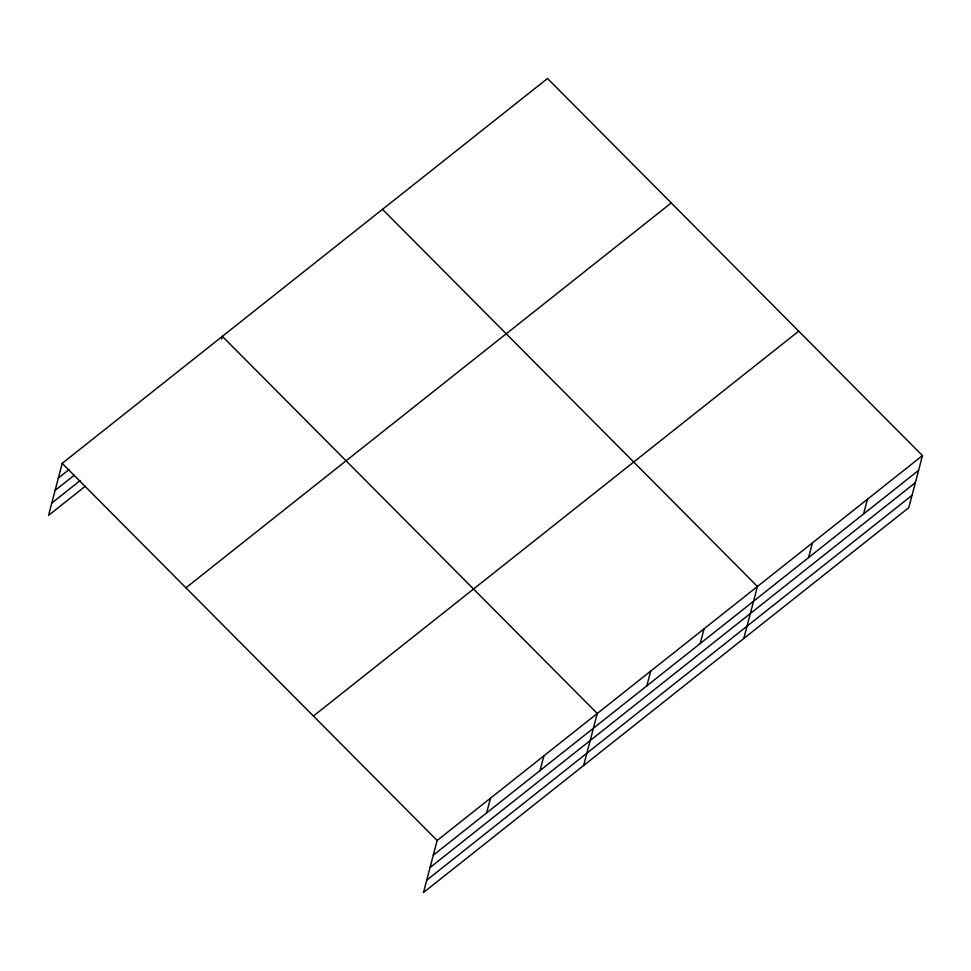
<?xml version="1.0" encoding="UTF-8"?>
<svg xmlns="http://www.w3.org/2000/svg" width="971" height="971" viewBox="0 0 971 971"><rect width="100%" height="100%" fill="white"/><g stroke="black" fill="none" stroke-linecap="round" stroke-linejoin="round"><path stroke-width="1.46" d="M922.45 455.617L437.132 840.485L423.49 892.507L908.807 507.639L922.45 455.617L547.51 78.493L62.193 463.361L48.55 515.383L85.327 486.216M221.643 339.037L222.347 336.354L597.286 713.479L583.644 765.5M486.653 812.885L490.525 798.15M540.034 770.549L543.906 755.814M646.807 685.878L650.679 671.143M700.188 643.542L704.06 628.807M743.798 638.493L757.441 586.472L382.501 209.348M808.576 557.585L812.448 542.85M863.583 513.962L867.443 499.24M58.333 478.096L69.014 469.624M55.104 490.404L74.087 475.353M51.779 503.075L80.253 480.499M185.922 587.819L671.24 202.939M313.402 716.04L798.72 331.16M433.272 855.22L918.59 470.352M430.044 867.528L915.362 482.648M426.718 880.199L912.036 495.331M62.193 463.361L437.132 840.485"/></g></svg>
